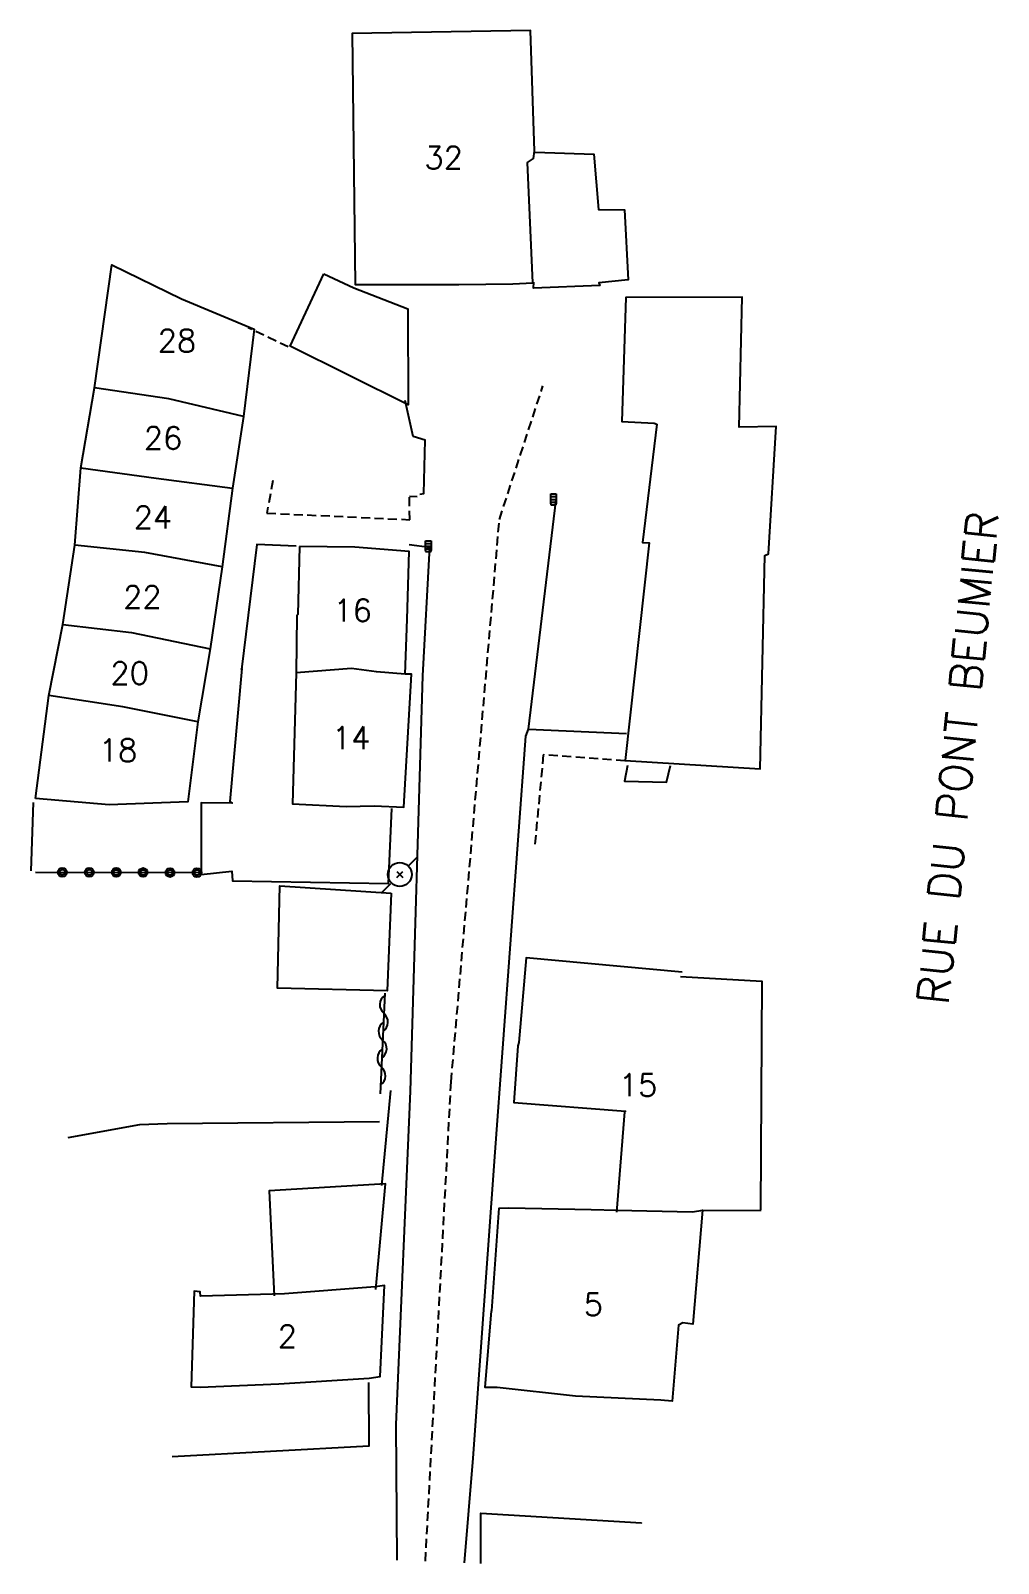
# Model space of a CAD drawing. Header units: millimetres. Extents: x 115999 to 117000, y 126412 to 127000.
# Drawn here: x 116660 to 116713.9, y 126477.1 to 126562.5 of the extents above; entities that cross this region are included whole.
import ezdxf
from ezdxf.enums import TextEntityAlignment as Align

# ---------------------------------------------------------------- set-up
doc = ezdxf.new("R2010")
doc.units = ezdxf.units.MM
doc.linetypes.add('DASHED', pattern=[0.75, 0.5, -0.25])
doc.layers.get('0').update_dxf_attribs({"linetype": 'CONTINUOUS'})
for name, color, linetype in [('W0001', 6, 'DASHED'), ('W0004', 5, 'CONTINUOUS'), ('W0008', 7, 'CONTINUOUS'), ('W0014', 7, 'CONTINUOUS'), ('W0101', 7, 'CONTINUOUS'), ('W0104', 1, 'CONTINUOUS'), ('W0112', 1, 'DASHED'), ('W0310', 3, 'CONTINUOUS'), ('W0323', 7, 'CONTINUOUS'), ('W0333', 7, 'CONTINUOUS'), ('W0401', 7, 'CONTINUOUS'), ('W0473', 7, 'CONTINUOUS'), ('W0989', 7, 'CONTINUOUS'), ('W0991', 7, 'CONTINUOUS'), ('W1102', 7, 'CONTINUOUS')]:
    doc.layers.add(name, color=color, linetype=linetype)
doc.styles.get("Standard").update_dxf_attribs({"font": 'romans.shx', "width": 0.85})

# ---------------------------------------------------------------- blocks, each defined once
blk = doc.blocks.new('T401')
for p, q in [((-0.3, 0.3), (0, 0.3)), ((-0.3, -0.25), (-0.3, 0.3)), ((-0.3, 0.15), (0, 0.15)), ((-0.3, 0), (0, 0)), ((0, 0.3), (0, -0.25)), ((-0.3, -0.15), (0, -0.15)), ((-0.3, -0.25), (-0.3, -0.3)), ((-0.3, -0.3), (0, -0.3)), ((0, -0.3), (0, -0.25))]:
    blk.add_line(p, q)
blk = doc.blocks.new('T473')
for p, q in [((0.500001, 0.500001), (1.000002, 1.000002)), ((-0.166667, 0.166667), (0.166667, -0.166667)), ((-0.166667, -0.166667), (0.166667, 0.166667)), ((-1.000002, -1.000002), (-0.500001, -0.500001))]:
    blk.add_line(p, q)
blk.add_ellipse((0, 0), major_axis=(0.471405, 0.471405), ratio=1, start_param=5.497787144, end_param=11.780972451)
blk = doc.blocks.new('t323o')
at = {"color": 0, "linetype": 'Continuous'}
for radius in [0.25, 0.15]:
    blk.add_circle((0, 0), radius, dxfattribs=at)
blk = doc.blocks.new('t310o')
at = {"color": 0, "linetype": 'Continuous'}
for centre, start, end in [((-0.5, 0.375), 216.8699, 323.1304), ((0.5, -0.375), 36.8699, 143.1303)]:
    blk.add_arc(centre, 0.625, start, end, dxfattribs=at)

msp = doc.modelspace()

# ---------------------------------------------------------------- linework, layer by layer
at = {"layer": 'W0001'}
msp.add_lwpolyline([(116681.96, 126477.182), (116683.392, 126503.911), (116686.08, 126535.257), (116688.502, 126542.695)], dxfattribs=at)
at = {"layer": 'W0004'}
msp.add_lwpolyline([(116687.702, 126523.56), (116689.243, 126536.373)], dxfattribs=at)
at = {"layer": 'W0008'}
msp.add_lwpolyline([(116681.651, 126536.654), (116681.866, 126536.691), (116681.951, 126539.679), (116681.273, 126539.875), (116680.823, 126541.89)], dxfattribs=at)
at = {"layer": 'W0014'}
for points in [[(116681.053, 126533.861), (116682.179, 126533.713), (116681.802, 126526.528), (116681.103, 126503.39)], [(116684.134, 126477.097), (116684.618, 126482.926), (116685.839, 126499.985), (116687.56, 126523.162), (116687.702, 126523.56), (116693.157, 126523.313)], [(116680.015, 126503.417), (116679.517, 126498.132)], [(116681.103, 126503.39), (116680.313, 126484.793), (116680.357, 126477.245)]]:
    msp.add_lwpolyline(points, dxfattribs=at)
at = {"layer": 'W0101'}
for points in [[(116686.83, 126548.392), (116687.941, 126548.447), (116687.644, 126555.156), (116687.98, 126555.373), (116688.04, 126555.778), (116687.82, 126562.499), (116677.874, 126562.34), (116678.047, 126548.35), (116680.743, 126548.356), (116683.823, 126548.345)], [(116678.832, 126487.392), (116679.431, 126487.481), (116679.681, 126492.542), (116679.161, 126492.482), (116674.114, 126492.085), (116669.425, 126491.962), (116669.407, 126492.195), (116669.078, 126492.233), (116668.903, 126486.905), (116669.411, 126486.888), (116673.793, 126487.062)]]:
    msp.add_lwpolyline(points, close=True, dxfattribs=at)
for points in [[(116663.522, 126542.583), (116664.491, 126549.441), (116668.38, 126547.553), (116672.425, 126545.854), (116671.828, 126540.987)], [(116662.771, 126538.12), (116663.522, 126542.583)], [(116671.828, 126540.987), (116671.206, 126536.989)], [(116662.44, 126533.814), (116662.771, 126538.12)], [(116671.206, 126536.989), (116670.645, 126532.607)], [(116661.757, 126529.387), (116662.44, 126533.814)], [(116674.954, 126533.746), (116674.845, 126529.945), (116674.805, 126529.883), (116674.759, 126526.708)], [(116680.837, 126526.62), (116680.946, 126529.701), (116681.047, 126533.466), (116678.032, 126533.711), (116674.954, 126533.746)], [(116670.645, 126532.607), (116669.969, 126528.031)], [(116660.991, 126525.436), (116661.757, 126529.387)], [(116669.969, 126528.031), (116669.278, 126523.979)], [(116674.759, 126526.708), (116674.556, 126519.391), (116677.543, 126519.25), (116679.098, 126519.287), (116680.763, 126519.215), (116681.186, 126526.622), (116680.837, 126526.62)], [(116660.241, 126519.696), (116660.991, 126525.436)], [(116669.278, 126523.979), (116668.723, 126519.519), (116664.338, 126519.342), (116660.241, 126519.696)], [(116696.252, 126510.008), (116687.562, 126510.814), (116687.16, 126506.098), (116687.11, 126505.905), (116686.876, 126502.745), (116693.103, 126502.27), (116693.041, 126502.234), (116692.609, 126496.634)], [(116696.164, 126509.771), (116700.695, 126509.52), (116700.623, 126496.773)], [(116697.299, 126496.729), (116697.398, 126496.743), (116696.857, 126490.398), (116696.293, 126490.46), (116696.047, 126490.337), (116696.053, 126490.342), (116695.699, 126486.11), (116695.069, 126486.165), (116690.322, 126486.38), (116685.956, 126486.868), (116685.287, 126486.867), (116685.638, 126491.136), (116685.656, 126491.134), (116686.062, 126496.861), (116686.602, 126496.877), (116691.193, 126496.788), (116692.612, 126496.757)], [(116697.299, 126496.731), (116700.663, 126496.758)], [(116685.04, 126477.061), (116685.04, 126479.851), (116693.988, 126479.328), (116693.988, 126479.328)]]:
    msp.add_lwpolyline(points, dxfattribs=at)
at = {"layer": 'W0104'}
for points in [[(116688.077, 126555.728), (116691.345, 126555.612), (116691.591, 126552.538), (116693.053, 126552.518), (116693.255, 126548.604), (116691.626, 126548.447), (116691.668, 126548.295), (116687.972, 126548.136), (116688.003, 126548.472)], [(116674.752, 126533.766), (116672.561, 126533.85), (116671.708, 126526.887), (116671.729, 126526.939), (116671.057, 126519.534), (116671.186, 126519.435), (116669.464, 126519.464), (116669.471, 126515.464), (116671.173, 126515.651), (116671.222, 126515.112), (116679.907, 126514.966), (116680.092, 126519.135)], [(116693.208, 126521.539), (116693.049, 126520.672), (116695.39, 126520.606), (116695.607, 126521.54)], [(116660.112, 126519.48), (116659.972, 126515.67)], [(116679.2, 126492.321), (116679.731, 126498.216), (116673.263, 126497.83), (116673.54, 126491.966)], [(116678.792, 126487.136), (116678.808, 126483.587), (116667.852, 126482.997)]]:
    msp.add_lwpolyline(points, dxfattribs=at)
for points in [[(116676.302, 126548.945), (116677.98, 126548.171), (116680.979, 126546.983), (116680.993, 126541.645), (116674.416, 126544.917)], [(116694.847, 126540.568), (116694.056, 126533.969), (116694.422, 126533.952), (116693.092, 126521.822), (116700.61, 126521.347), (116700.856, 126533.236), (116701.059, 126533.339), (116701.501, 126540.429), (116699.425, 126540.391), (116699.605, 126547.638), (116693.123, 126547.622), (116692.903, 126540.716), (116694.69, 126540.616)], [(116680.056, 126514.414), (116679.826, 126508.983), (116673.723, 126509.121), (116673.842, 126514.822)]]:
    msp.add_lwpolyline(points, close=True, dxfattribs=at)
at = {"layer": 'W0112'}
for points in [[(116674.313, 126544.871), (116672.088, 126545.939)], [(116673.454, 126537.416), (116673.13, 126535.606), (116681.083, 126535.238), (116681.073, 126536.541), (116681.504, 126536.53)], [(116693.074, 126521.802), (116688.524, 126522.125), (116688.051, 126517.094)]]:
    msp.add_lwpolyline(points, dxfattribs=at)
at = {"layer": 'W0310'}
msp.add_lwpolyline([(116679.694, 126508.836), (116679.439, 126503.229)], dxfattribs=at)
at = {"layer": 'W0323'}
msp.add_lwpolyline([(116660.235, 126515.589), (116669.487, 126515.565)], dxfattribs=at)
at = {"layer": 'W0333'}
msp.add_lwpolyline([(116679.402, 126501.677), (116667.581, 126501.565), (116666.03, 126501.497), (116662.037, 126500.779)], dxfattribs=at)
at = {"layer": 'W1102'}
for points in [[(116671.828, 126540.987), (116667.665, 126541.982), (116663.522, 126542.583)], [(116662.771, 126538.12), (116666.959, 126537.557), (116671.206, 126536.989)], [(116670.645, 126532.607), (116666.332, 126533.411), (116662.44, 126533.814)], [(116661.757, 126529.387), (116665.582, 126528.954), (116669.969, 126528.031)], [(116680.837, 126526.62), (116679.242, 126526.757), (116677.845, 126526.945), (116674.759, 126526.708)], [(116669.278, 126523.979), (116665.104, 126524.814), (116660.991, 126525.436)], [(116692.612, 126496.757), (116696.823, 126496.664)], [(116696.823, 126496.664), (116697.185, 126496.714)], [(116697.185, 126496.714), (116697.299, 126496.729)]]:
    msp.add_lwpolyline(points, dxfattribs=at)

# ---------------------------------------------------------------- block references
at = {"layer": 'W0310', "rotation": 267.3960472252926}
for p in [(116679.643, 126507.724), (116679.575, 126506.226), (116679.507, 126504.727)]:
    msp.add_blockref('t310o', p, dxfattribs=at)
at = {"layer": 'W0323', "rotation": 359.8513731493976}
for p in [(116661.735, 126515.585), (116663.235, 126515.581), (116664.735, 126515.577), (116666.235, 126515.573), (116667.735, 126515.57), (116669.235, 126515.566)]:
    msp.add_blockref('t323o', p, dxfattribs=at)
at = {"layer": 'W0401'}
for p in [(116689.243, 126536.373), (116682.272, 126533.768)]:
    msp.add_blockref('T401', p, dxfattribs=at)
at = {"layer": 'W0473'}
msp.add_blockref('T473', (116680.532, 126515.463), dxfattribs=at)

# ---------------------------------------------------------------- texts
at = {"layer": 'W0989'}
msp.add_text('RUE DU PONT BEUMIER', height=1.75, rotation=84.16101, dxfattribs=at).set_placement((116711.083, 126508.137))
at = {"layer": 'W0991'}
for s, p in [('32', (116682.973, 126555.422)), ('28', (116668.12, 126545.214)), ('26', (116667.346, 126539.786)), ('24', (116666.779, 126535.364)), ('22', (116666.195, 126530.923)), ('16', (116677.905, 126530.183)), ('20', (116665.486, 126526.683)), ('14', (116677.821, 126523.08)), ('18', (116664.837, 126522.389)), ('15', (116693.805, 126503.724)), ('5', (116691.316, 126491.493)), ('2', (116674.268, 126489.715))]:
    msp.add_text(s, height=1.25, dxfattribs=at).set_placement(p, align=Align.MIDDLE_CENTER)

doc.saveas('drawing.dxf')
